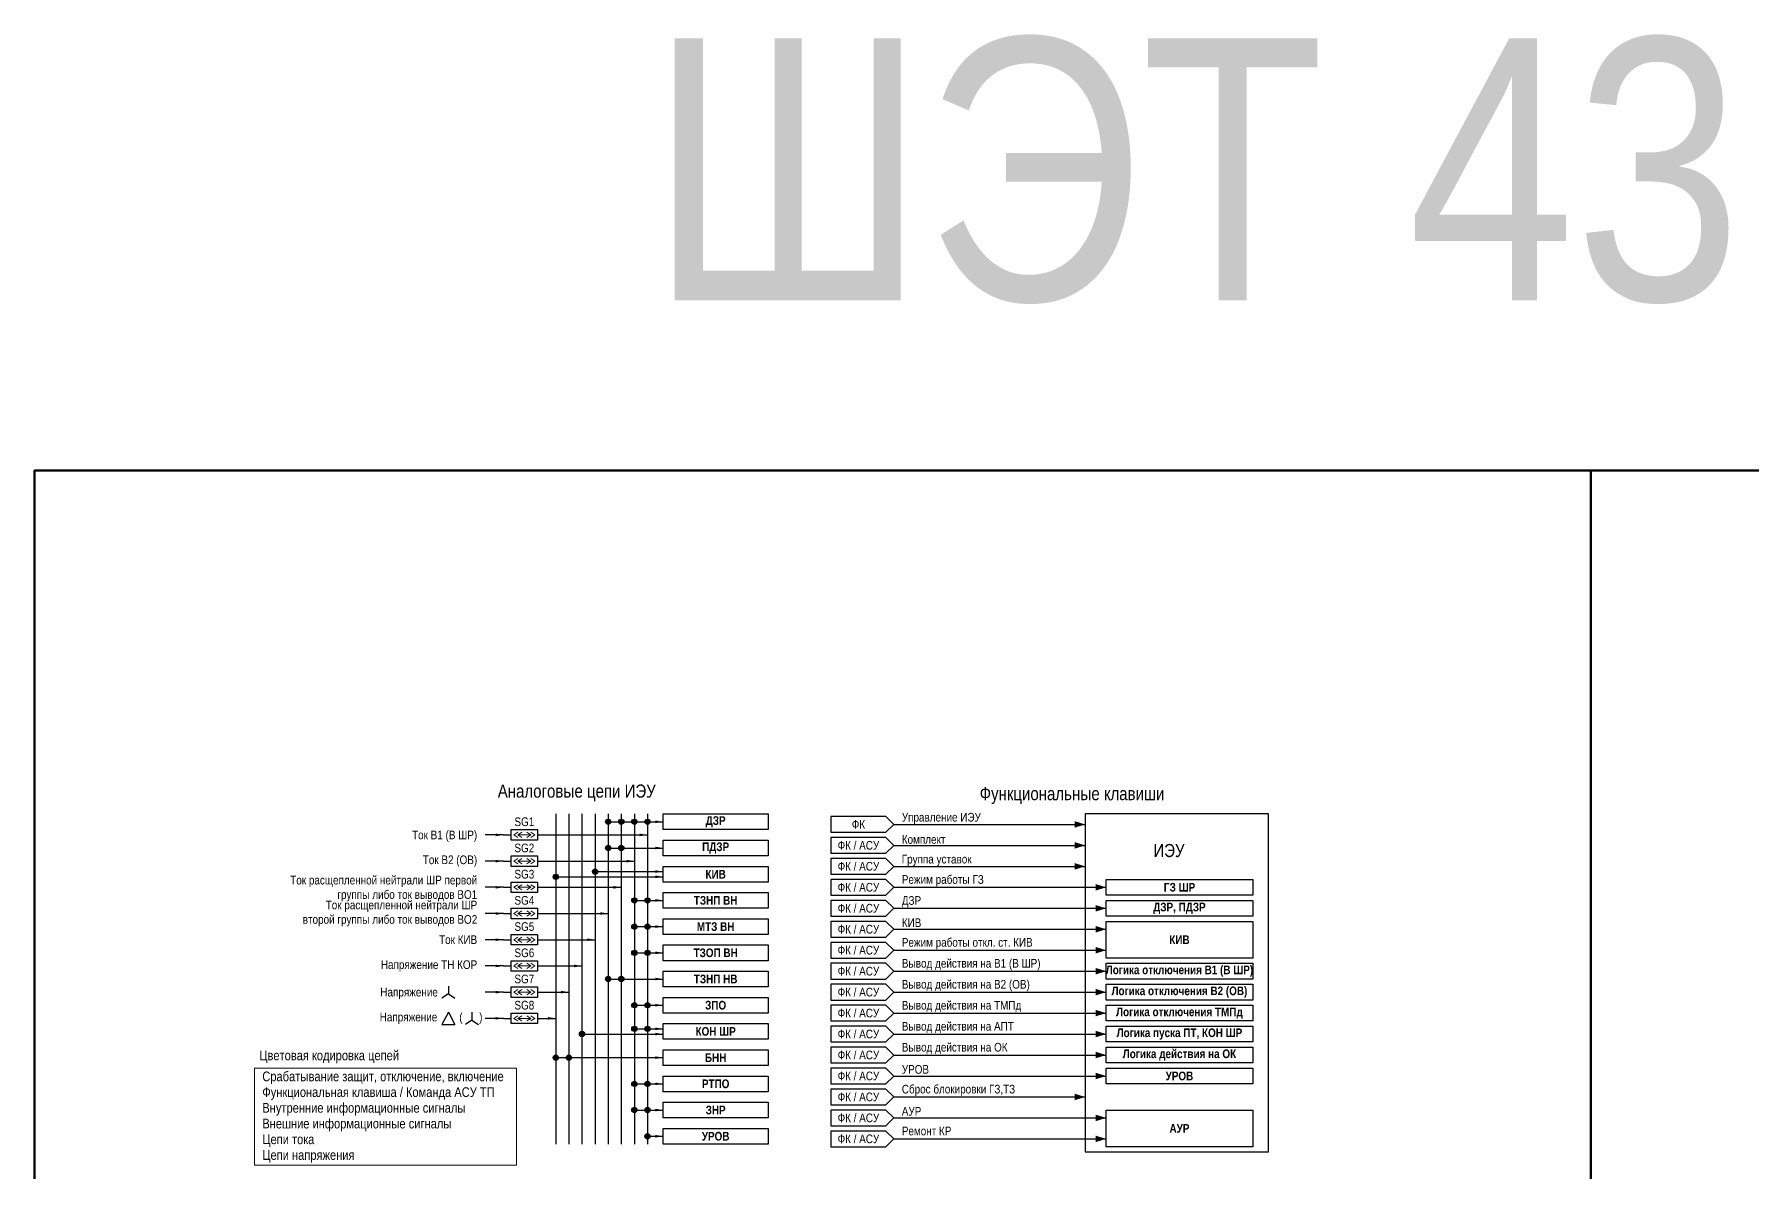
# Model space of a CAD drawing. Header units: millimetres. Extents: x 25558 to 49929, y 1902 to 19390.
# Drawn here: x 27936 to 28591, y 6542 to 6975 of the extents above; entities that cross this region are included whole.
import ezdxf
from ezdxf.enums import TextEntityAlignment as Align

# ---------------------------------------------------------------- set-up
doc = ezdxf.new("R2010")
doc.units = ezdxf.units.MM
for name, color, linetype, lineweight in [('Основная', 7, 'Continuous', 30), ('Отключение_включение', 1, 'Continuous', 30), ('Тонкая', 7, 'Continuous', 5), ('Цепи внешние', 84, 'Continuous', 30), ('Цепи внутренние', 5, 'Continuous', 30), ('Цепи ТН', 200, 'Continuous', 30), ('Цепи ТТ', 23, 'Continuous', 30), ('Цепь - ФК и АСУ', 132, 'Continuous', 30)]:
    doc.layers.add(name, color=color, linetype=linetype, lineweight=lineweight)
doc.styles.add('Narrow', font='ARIALN.TTF')

msp = doc.modelspace()

# ---------------------------------------------------------------- hatches: boundary and pattern name
at = {"layer": 'Цепи ТН'}
h = msp.add_hatch(color=256, dxfattribs=at)
h.dxf.hatch_style = 1
h.paths.add_polyline_path([(28136, 6654, 1), (28134, 6654, 1)])
h = msp.add_hatch(color=256, dxfattribs=at)
h.dxf.hatch_style = 1
h.paths.add_polyline_path([(28146, 6594, 1), (28144, 6594, 1)])
h = msp.add_hatch(color=256, dxfattribs=at)
h.dxf.hatch_style = 1
h.paths.add_polyline_path([(28136, 6585, 1), (28134, 6585, 1)])
h = msp.add_hatch(color=256, dxfattribs=at)
h.dxf.hatch_style = 1
h.paths.add_polyline_path([(28141, 6585, 1), (28139, 6585, 1)])
at = {"layer": 'Цепи ТТ'}
h = msp.add_hatch(color=256, dxfattribs=at)
h.dxf.hatch_style = 1
h.paths.add_polyline_path([(28156, 6675, 1), (28154, 6675, 1)])
h = msp.add_hatch(color=256, dxfattribs=at)
h.dxf.hatch_style = 1
h.paths.add_polyline_path([(28161, 6675, 1), (28159, 6675, 1)])
h = msp.add_hatch(color=256, dxfattribs=at)
h.dxf.hatch_style = 1
h.paths.add_polyline_path([(28166, 6675, 1), (28164, 6675, 1)])
h = msp.add_hatch(color=256, dxfattribs=at)
h.dxf.hatch_style = 1
h.paths.add_polyline_path([(28171, 6675, 1), (28169, 6675, 1)])
h = msp.add_hatch(color=256, dxfattribs=at)
h.dxf.hatch_style = 1
h.paths.add_polyline_path([(28156, 6665, 1), (28154, 6665, 1)])
h = msp.add_hatch(color=256, dxfattribs=at)
h.dxf.hatch_style = 1
h.paths.add_polyline_path([(28161, 6665, 1), (28159, 6665, 1)])
h = msp.add_hatch(color=256, dxfattribs=at)
h.dxf.hatch_style = 1
h.paths.add_polyline_path([(28151, 6656, 1), (28149, 6656, 1)])
h = msp.add_hatch(color=256, dxfattribs=at)
h.dxf.hatch_style = 1
h.paths.add_polyline_path([(28166, 6645, 1), (28164, 6645, 1)])
h = msp.add_hatch(color=256, dxfattribs=at)
h.dxf.hatch_style = 1
h.paths.add_polyline_path([(28171, 6645, 1), (28169, 6645, 1)])
h = msp.add_hatch(color=256, dxfattribs=at)
h.dxf.hatch_style = 1
h.paths.add_polyline_path([(28166, 6635, 1), (28164, 6635, 1)])
h = msp.add_hatch(color=256, dxfattribs=at)
h.dxf.hatch_style = 1
h.paths.add_polyline_path([(28171, 6635, 1), (28169, 6635, 1)])
h = msp.add_hatch(color=256, dxfattribs=at)
h.dxf.hatch_style = 1
h.paths.add_polyline_path([(28166, 6625, 1), (28164, 6625, 1)])
h = msp.add_hatch(color=256, dxfattribs=at)
h.dxf.hatch_style = 1
h.paths.add_polyline_path([(28171, 6625, 1), (28169, 6625, 1)])
h = msp.add_hatch(color=256, dxfattribs=at)
h.dxf.hatch_style = 1
h.paths.add_polyline_path([(28156, 6615, 1), (28154, 6615, 1)])
h = msp.add_hatch(color=256, dxfattribs=at)
h.dxf.hatch_style = 1
h.paths.add_polyline_path([(28161, 6615, 1), (28159, 6615, 1)])
h = msp.add_hatch(color=256, dxfattribs=at)
h.dxf.hatch_style = 1
h.paths.add_polyline_path([(28166, 6605, 1), (28164, 6605, 1)])
h = msp.add_hatch(color=256, dxfattribs=at)
h.dxf.hatch_style = 1
h.paths.add_polyline_path([(28171, 6605, 1), (28169, 6605, 1)])
h = msp.add_hatch(color=256, dxfattribs=at)
h.dxf.hatch_style = 1
h.paths.add_polyline_path([(28166, 6596, 1), (28164, 6596, 1)])
h = msp.add_hatch(color=256, dxfattribs=at)
h.dxf.hatch_style = 1
h.paths.add_polyline_path([(28171, 6596, 1), (28169, 6596, 1)])
h = msp.add_hatch(color=256, dxfattribs=at)
h.dxf.hatch_style = 1
h.paths.add_polyline_path([(28166, 6575, 1), (28164, 6575, 1)])
h = msp.add_hatch(color=256, dxfattribs=at)
h.dxf.hatch_style = 1
h.paths.add_polyline_path([(28171, 6575, 1), (28169, 6575, 1)])
h = msp.add_hatch(color=256, dxfattribs=at)
h.dxf.hatch_style = 1
h.paths.add_polyline_path([(28166, 6565, 1), (28164, 6565, 1)])
h = msp.add_hatch(color=256, dxfattribs=at)
h.dxf.hatch_style = 1
h.paths.add_polyline_path([(28171, 6565, 1), (28169, 6565, 1)])
h = msp.add_hatch(color=256, dxfattribs=at)
h.dxf.hatch_style = 1
h.paths.add_polyline_path([(28171, 6555, 1), (28169, 6555, 1)])

# ---------------------------------------------------------------- linework, layer by layer
at = {"layer": 'Основная'}
for p, q in [((28094, 6609.33), (28091.5, 6607.67)), ((28094, 6612.33), (28094, 6609.33)), ((28094, 6609.33), (28096.5, 6607.67)), ((28094, 6602.33), (28091.5, 6597.67)), ((28094, 6602.33), (28096.5, 6597.67)), ((28103, 6602.33), (28103, 6599.33)), ((28091.5, 6597.67), (28096.5, 6597.67)), ((28103, 6599.33), (28100.5, 6597.67)), ((28103, 6599.33), (28105.5, 6597.67))]:
    msp.add_line(p, q, dxfattribs=at)
for points in [[(28118, 6672), (28128, 6672), (28128, 6668), (28118, 6668)], [(28176, 6678), (28216, 6678), (28216, 6672), (28176, 6672)], [(28176, 6668), (28216, 6668), (28216, 6662), (28176, 6662)], [(28118, 6662), (28128, 6662), (28128, 6658), (28118, 6658)], [(28176, 6658), (28216, 6658), (28216, 6652), (28176, 6652)], [(28345, 6653), (28401, 6653), (28401, 6647), (28345, 6647)], [(28118, 6652), (28128, 6652), (28128, 6648), (28118, 6648)], [(28176, 6648), (28216, 6648), (28216, 6642), (28176, 6642)], [(28118, 6642), (28128, 6642), (28128, 6638), (28118, 6638)], [(28345, 6645), (28401, 6645), (28401, 6639), (28345, 6639)], [(28176, 6638), (28216, 6638), (28216, 6632), (28176, 6632)], [(28345, 6637), (28401, 6637), (28401, 6623), (28345, 6623)], [(28118, 6632), (28128, 6632), (28128, 6628), (28118, 6628)], [(28176, 6628), (28216, 6628), (28216, 6622), (28176, 6622)], [(28118, 6622), (28128, 6622), (28128, 6618), (28118, 6618)], [(28345, 6621), (28401, 6621), (28401, 6615), (28345, 6615)], [(28176, 6618), (28216, 6618), (28216, 6612), (28176, 6612)], [(28345, 6613), (28401, 6613), (28401, 6607), (28345, 6607)], [(28118, 6612), (28128, 6612), (28128, 6608), (28118, 6608)], [(28176, 6608), (28216, 6608), (28216, 6602), (28176, 6602)], [(28118, 6602), (28128, 6602), (28128, 6598), (28118, 6598)], [(28345, 6605), (28401, 6605), (28401, 6599), (28345, 6599)], [(28176, 6598), (28216, 6598), (28216, 6592), (28176, 6592)], [(28345, 6597), (28401, 6597), (28401, 6591), (28345, 6591)], [(28176, 6588), (28216, 6588), (28216, 6582), (28176, 6582)], [(28345, 6589), (28401, 6589), (28401, 6583), (28345, 6583)], [(28345, 6581), (28401, 6581), (28401, 6575), (28345, 6575)], [(28176, 6578), (28216, 6578), (28216, 6572), (28176, 6572)], [(28176, 6568), (28216, 6568), (28216, 6562), (28176, 6562)], [(28345, 6565), (28401, 6565), (28401, 6551), (28345, 6551)], [(28176, 6558), (28216, 6558), (28216, 6552), (28176, 6552)]]:
    msp.add_lwpolyline(points, close=True, dxfattribs=at)
at = {"layer": 'Основная', "ltscale": 0.3}
msp.add_lwpolyline([(28337, 6549), (28407, 6549), (28407, 6678), (28337, 6678)], close=True, dxfattribs=at)
at = {"layer": 'Тонкая', "ltscale": 0.25}
for p, q in [((28119, 6670), (28120.5, 6671)), ((28120.5, 6669), (28119, 6670)), ((28120.5, 6670), (28122, 6671)), ((28122, 6669), (28120.5, 6670)), ((28125.5, 6670), (28124, 6671)), ((28124, 6669), (28125.5, 6670)), ((28127, 6670), (28125.5, 6671)), ((28125.5, 6669), (28127, 6670)), ((28119, 6660), (28120.5, 6661)), ((28120.5, 6659), (28119, 6660)), ((28120.5, 6660), (28122, 6661)), ((28122, 6659), (28120.5, 6660)), ((28125.5, 6660), (28124, 6661)), ((28124, 6659), (28125.5, 6660)), ((28127, 6660), (28125.5, 6661)), ((28125.5, 6659), (28127, 6660)), ((28119, 6650), (28120.5, 6651)), ((28120.5, 6649), (28119, 6650)), ((28120.5, 6650), (28122, 6651)), ((28122, 6649), (28120.5, 6650)), ((28125.5, 6650), (28124, 6651)), ((28124, 6649), (28125.5, 6650)), ((28127, 6650), (28125.5, 6651)), ((28125.5, 6649), (28127, 6650)), ((28119, 6640), (28120.5, 6641)), ((28120.5, 6639), (28119, 6640)), ((28120.5, 6640), (28122, 6641)), ((28122, 6639), (28120.5, 6640)), ((28125.5, 6640), (28124, 6641)), ((28124, 6639), (28125.5, 6640)), ((28127, 6640), (28125.5, 6641)), ((28125.5, 6639), (28127, 6640)), ((28119, 6630), (28120.5, 6631)), ((28120.5, 6629), (28119, 6630)), ((28120.5, 6630), (28122, 6631)), ((28122, 6629), (28120.5, 6630)), ((28125.5, 6630), (28124, 6631)), ((28124, 6629), (28125.5, 6630)), ((28127, 6630), (28125.5, 6631)), ((28125.5, 6629), (28127, 6630)), ((28119, 6620), (28120.5, 6621)), ((28120.5, 6619), (28119, 6620)), ((28120.5, 6620), (28122, 6621)), ((28122, 6619), (28120.5, 6620)), ((28125.5, 6620), (28124, 6621)), ((28124, 6619), (28125.5, 6620)), ((28127, 6620), (28125.5, 6621)), ((28125.5, 6619), (28127, 6620)), ((28119, 6610), (28120.5, 6611)), ((28120.5, 6609), (28119, 6610)), ((28120.5, 6610), (28122, 6611)), ((28122, 6609), (28120.5, 6610)), ((28125.5, 6610), (28124, 6611)), ((28124, 6609), (28125.5, 6610)), ((28127, 6610), (28125.5, 6611)), ((28125.5, 6609), (28127, 6610)), ((28119, 6600), (28120.5, 6601)), ((28120.5, 6599), (28119, 6600)), ((28120.5, 6600), (28122, 6601)), ((28122, 6599), (28120.5, 6600)), ((28125.5, 6600), (28124, 6601)), ((28124, 6599), (28125.5, 6600)), ((28127, 6600), (28125.5, 6601)), ((28125.5, 6599), (28127, 6600))]:
    msp.add_line(p, q, dxfattribs=at)
at = {"layer": 'Тонкая'}
for p, q in [((28125.5, 6670), (28120.5, 6670)), ((28125.5, 6660), (28120.5, 6660)), ((28125.5, 6650), (28120.5, 6650)), ((28125.5, 6640), (28120.5, 6640)), ((28125.5, 6630), (28120.5, 6630)), ((28125.5, 6620), (28120.5, 6620)), ((28125.5, 6610), (28120.5, 6610)), ((28125.5, 6600), (28120.5, 6600))]:
    msp.add_line(p, q, dxfattribs=at)
at = {"layer": 'Тонкая', "color": 3, "lineweight": 50}
for points in [[(28530, 5969), (27936, 5969), (27936, 6809), (28530, 6809)], [(29124, 5969), (28530, 5969), (28530, 6809), (29124, 6809)]]:
    msp.add_lwpolyline(points, close=True, dxfattribs=at)
at = {"layer": 'Тонкая', "ltscale": 0.3}
msp.add_lwpolyline([(28020, 6581), (28120, 6581), (28120, 6544), (28020, 6544)], close=True, dxfattribs=at)
at = {"layer": 'Цепи ТН'}
for p, q in [((28128, 6620), (28145, 6620)), ((28128, 6610), (28140, 6610)), ((28128, 6600), (28135, 6600)), ((28145, 6594), (28176, 6594))]:
    msp.add_line(p, q, dxfattribs=at)
for points in [[(28135, 6678), (28135, 6552)], [(28140, 6678), (28140, 6552)], [(28145, 6678), (28145, 6552)], [(28135, 6654), (28176, 6654)], [(28115, 6620), (28108, 6620)], [(28115, 6620), (28118, 6620)], [(28115, 6610), (28108, 6610)], [(28115, 6610), (28118, 6610)], [(28115, 6600), (28108, 6600)], [(28115, 6600), (28118, 6600)], [(28135, 6585), (28176, 6585)]]:
    msp.add_lwpolyline(points, dxfattribs=at)
for points in [[(28176, 6654, 0, 1, 0), (28173, 6654, 0, 0, 0)], [(28115, 6620, 0, 1, 0), (28112, 6620, 0, 0, 0)], [(28145, 6620, 0, 1, 0), (28142, 6620, 0, 0, 0)], [(28115, 6610, 0, 1, 0), (28112, 6610, 0, 0, 0)], [(28140, 6610, 0, 1, 0), (28137, 6610, 0, 0, 0)], [(28115, 6600, 0, 1, 0), (28112, 6600, 0, 0, 0)], [(28135, 6600, 0, 1, 0), (28132, 6600, 0, 0, 0)], [(28176, 6594, 0, 1, 0), (28173, 6594, 0, 0, 0)], [(28176, 6585, 0, 1, 0), (28173, 6585, 0, 0, 0)]]:
    msp.add_lwpolyline(points, format="xyseb", dxfattribs=at)
for centre in [(28135, 6654), (28145, 6594), (28135, 6585), (28140, 6585)]:
    msp.add_circle(centre, 1, dxfattribs=at)
at = {"layer": 'Цепи ТТ', "ltscale": 0.3}
for p, q in [((28128, 6650), (28160, 6650)), ((28128, 6630), (28150, 6630))]:
    msp.add_line(p, q, dxfattribs=at)
at = {"layer": 'Цепи ТТ'}
for p, q in [((28165, 6645), (28176, 6645)), ((28165, 6635), (28176, 6635)), ((28165, 6625), (28176, 6625)), ((28155, 6615), (28176, 6615)), ((28165, 6605), (28176, 6605))]:
    msp.add_line(p, q, dxfattribs=at)
for points in [[(28150, 6678), (28150, 6552)], [(28155, 6678), (28155, 6552)]]:
    msp.add_lwpolyline(points, dxfattribs=at)
at = {"layer": 'Цепи ТТ', "ltscale": 0.3}
for points in [[(28155, 6675), (28176, 6675)], [(28160, 6678), (28160, 6552)], [(28165, 6678), (28165, 6552)], [(28170, 6678), (28170, 6552)], [(28115, 6670), (28108, 6670)], [(28115, 6670), (28118, 6670)], [(28128, 6670), (28170, 6670)], [(28115, 6660), (28108, 6660)], [(28115, 6660), (28118, 6660)], [(28128, 6660), (28165, 6660)], [(28155, 6665), (28176, 6665)], [(28150, 6656), (28176, 6656)], [(28115, 6650), (28108, 6650)], [(28115, 6650), (28118, 6650)], [(28115, 6640), (28108, 6640)], [(28115, 6640), (28118, 6640)], [(28128, 6640), (28155, 6640)], [(28115, 6630), (28108, 6630)], [(28115, 6630), (28118, 6630)], [(28165, 6596), (28176, 6596)], [(28165, 6575), (28176, 6575)], [(28165, 6565), (28176, 6565)], [(28170, 6555), (28176, 6555)]]:
    msp.add_lwpolyline(points, dxfattribs=at)
at = {"layer": 'Цепи ТТ'}
for points in [[(28176, 6675, 0, 1, 0), (28173, 6675, 0, 0, 0)], [(28115, 6670, 0, 1, 0), (28112, 6670, 0, 0, 0)], [(28170, 6670, 0, 1, 0), (28167, 6670, 0, 0, 0)], [(28176, 6665, 0, 1, 0), (28173, 6665, 0, 0, 0)], [(28115, 6660, 0, 1, 0), (28112, 6660, 0, 0, 0)], [(28165, 6660, 0, 1, 0), (28162, 6660, 0, 0, 0)], [(28176, 6656, 0, 1, 0), (28173, 6656, 0, 0, 0)], [(28115, 6650, 0, 1, 0), (28112, 6650, 0, 0, 0)], [(28160, 6650, 0, 1, 0), (28157, 6650, 0, 0, 0)], [(28115, 6640, 0, 1, 0), (28112, 6640, 0, 0, 0)], [(28155, 6640, 0, 1, 0), (28152, 6640, 0, 0, 0)], [(28176, 6645, 0, 1, 0), (28173, 6645, 0, 0, 0)], [(28176, 6635, 0, 1, 0), (28173, 6635, 0, 0, 0)], [(28115, 6630, 0, 1, 0), (28112, 6630, 0, 0, 0)], [(28150, 6630, 0, 1, 0), (28147, 6630, 0, 0, 0)], [(28176, 6625, 0, 1, 0), (28173, 6625, 0, 0, 0)], [(28176, 6615, 0, 1, 0), (28173, 6615, 0, 0, 0)], [(28176, 6605, 0, 1, 0), (28173, 6605, 0, 0, 0)], [(28176, 6596, 0, 1, 0), (28173, 6596, 0, 0, 0)], [(28176, 6575, 0, 1, 0), (28173, 6575, 0, 0, 0)], [(28176, 6565, 0, 1, 0), (28173, 6565, 0, 0, 0)], [(28176, 6555, 0, 1, 0), (28173, 6555, 0, 0, 0)]]:
    msp.add_lwpolyline(points, format="xyseb", dxfattribs=at)
for centre in [(28155, 6675), (28160, 6675), (28165, 6675), (28170, 6675), (28155, 6665), (28160, 6665), (28150, 6656), (28165, 6645), (28170, 6645), (28165, 6635), (28170, 6635), (28165, 6625), (28170, 6625), (28155, 6615), (28160, 6615), (28165, 6605), (28170, 6605), (28165, 6596), (28170, 6596), (28165, 6575), (28170, 6575), (28165, 6565), (28170, 6565), (28170, 6555)]:
    msp.add_circle(centre, 1, dxfattribs=at)
at = {"layer": 'Цепь - ФК и АСУ', "ltscale": 0.3}
for points in [[(28264, 6674), (28261, 6677), (28240, 6677), (28240, 6671), (28261, 6671), (28264, 6674)], [(28264, 6666), (28261, 6669), (28240, 6669), (28240, 6663), (28261, 6663), (28264, 6666)], [(28264, 6658), (28261, 6661), (28240, 6661), (28240, 6655), (28261, 6655), (28264, 6658)], [(28264, 6650), (28261, 6653), (28240, 6653), (28240, 6647), (28261, 6647), (28264, 6650)], [(28264, 6642), (28261, 6645), (28240, 6645), (28240, 6639), (28261, 6639), (28264, 6642)], [(28264, 6634), (28261, 6637), (28240, 6637), (28240, 6631), (28261, 6631), (28264, 6634)], [(28264, 6626), (28261, 6629), (28240, 6629), (28240, 6623), (28261, 6623), (28264, 6626)], [(28264, 6618), (28261, 6621), (28240, 6621), (28240, 6615), (28261, 6615), (28264, 6618)], [(28264, 6610), (28261, 6613), (28240, 6613), (28240, 6607), (28261, 6607), (28264, 6610)], [(28264, 6602), (28261, 6605), (28240, 6605), (28240, 6599), (28261, 6599), (28264, 6602)], [(28264, 6594), (28261, 6597), (28240, 6597), (28240, 6591), (28261, 6591), (28264, 6594)], [(28264, 6586), (28261, 6589), (28240, 6589), (28240, 6583), (28261, 6583), (28264, 6586)], [(28264, 6578), (28261, 6581), (28240, 6581), (28240, 6575), (28261, 6575), (28264, 6578)], [(28264, 6570), (28261, 6573), (28240, 6573), (28240, 6567), (28261, 6567), (28264, 6570)], [(28264, 6562), (28261, 6565), (28240, 6565), (28240, 6559), (28261, 6559), (28264, 6562)], [(28264, 6554), (28261, 6557), (28240, 6557), (28240, 6551), (28261, 6551), (28264, 6554)]]:
    msp.add_lwpolyline(points, dxfattribs=at)
at = {"layer": 'Цепь - ФК и АСУ'}
for points in [[(28264, 6674), (28337, 6674)], [(28264, 6666), (28337, 6666)], [(28264, 6658), (28337, 6658)], [(28264, 6650), (28345, 6650), (28345, 6650), (28345, 6650)], [(28264, 6642), (28345, 6642)], [(28264, 6634), (28345, 6634)], [(28264, 6626), (28345, 6626)], [(28264, 6618), (28345, 6618), (28345, 6618), (28345, 6618)], [(28264, 6610), (28345, 6610), (28345, 6610), (28345, 6610)], [(28264, 6602), (28345, 6602), (28345, 6602), (28345, 6602)], [(28264, 6594), (28345, 6594), (28345, 6594), (28345, 6594)], [(28264, 6586), (28345, 6586), (28345, 6586), (28345, 6586)], [(28264, 6578), (28345, 6578), (28345, 6578), (28345, 6578)], [(28264, 6570), (28337, 6570)], [(28264, 6562), (28345, 6562), (28345, 6562), (28345, 6562)], [(28264, 6554), (28345, 6554), (28345, 6554), (28345, 6554)]]:
    msp.add_lwpolyline(points, dxfattribs=at)
at = {"layer": 'Цепь - ФК и АСУ', "ltscale": 0.3}
for points in [[(28337, 6674, 0, 2.5, 0), (28333, 6674, 0, 0, 0)], [(28337, 6666, 0, 2.5, 0), (28333, 6666, 0, 0, 0)], [(28337, 6658, 0, 2.5, 0), (28333, 6658, 0, 0, 0)], [(28345, 6650, 0, 2.5, 0), (28341, 6650, 0, 0, 0)], [(28345, 6642, 0, 2.5, 0), (28341, 6642, 0, 0, 0)], [(28345, 6634, 0, 2.5, 0), (28341, 6634, 0, 0, 0)], [(28345, 6626, 0, 2.5, 0), (28341, 6626, 0, 0, 0)], [(28345, 6618, 0, 2.5, 0), (28341, 6618, 0, 0, 0)], [(28345, 6610, 0, 2.5, 0), (28341, 6610, 0, 0, 0)], [(28345, 6602, 0, 2.5, 0), (28341, 6602, 0, 0, 0)], [(28345, 6594, 0, 2.5, 0), (28341, 6594, 0, 0, 0)], [(28345, 6586, 0, 2.5, 0), (28341, 6586, 0, 0, 0)], [(28345, 6578, 0, 2.5, 0), (28341, 6578, 0, 0, 0)], [(28337, 6570, 0, 2.5, 0), (28333, 6570, 0, 0, 0)], [(28345, 6562, 0, 2.5, 0), (28341, 6562, 0, 0, 0)], [(28345, 6554, 0, 2.5, 0), (28341, 6554, 0, 0, 0)]]:
    msp.add_lwpolyline(points, format="xyseb", dxfattribs=at)

# ---------------------------------------------------------------- texts
at = {"style": 'Narrow'}
msp.add_text('ШЭТ 431.02-1', height=100, dxfattribs=at).set_placement((28171, 6874))
at = {"layer": 'Основная', "style": 'Narrow'}
msp.add_text('Цветовая кодировка цепей', height=3.7, dxfattribs=at).set_placement((28048.5, 6584), align=Align.CENTER)
for s, insert, char_height, width, attachment_point in [('Аналоговые цепи ИЭУ', (28143, 6686), 5, 188.2306, 5), ('Функциональные клавиши', (28332, 6685), 5, 188.2306, 5), (' Управление ИЭУ', (28266, 6676.25), 3.3, 71.4983, 4), ('Ток В1 (В ШР)', (28105, 6669.5), 3.3, 71.4983, 6), ('SG1', (28123, 6675), 3.3, 39, 5), ('{\\fArial Narrow|b1|i0|c204|p34;\\C0;ДЗР}', (28196, 6675), 3.3, 40, 5), ('ФК', (28250.5, 6674), 3.3, 21, 5), ('SG2', (28123, 6665), 3.3, 39, 5), ('{\\fArial Narrow|b1|i0|c204|p34;\\C0;ПДЗР}', (28196, 6665), 3.3, 40, 5), ('ФК / АСУ', (28250.5, 6666), 3.3, 21, 5), (' Комплект', (28266, 6668.25), 3.3, 71.4983, 4), ('ИЭУ', (28369, 6664), 5, 64, 5), ('Ток В2 (ОВ)', (28105, 6660), 3.3, 71.4983, 6), ('ФК / АСУ', (28250.5, 6658), 3.3, 21, 5), (' Группа уставок', (28266, 6660.25), 3.3, 71, 4), ('Ток расщепленной нейтрали ШР первой группы либо ток выводов ВО1 ', (28105, 6649.5), 3.3, 71.4983, 6), ('SG3', (28123, 6655), 3.3, 39, 5), ('{\\fArial Narrow|b1|i0|c204|p34;\\C0;КИВ}', (28196, 6655), 3.3, 40, 5), (' Режим работы ГЗ', (28266, 6652.5), 3.3, 71.4983, 4), ('SG4', (28123, 6645), 3.3, 39, 5), ('{\\fArial Narrow|b1|i0|c204|p34;\\C0;ТЗНП ВН}', (28196, 6645), 3.3, 40, 5), ('ФК / АСУ', (28250.5, 6650), 3.3, 21, 5), (' ДЗР', (28266, 6644.5), 3.3, 73.8439, 4), ('{\\fArial Narrow|b1|i0|c204|p34;\\C0;ГЗ ШР}', (28373, 6650), 3.3, 56, 5), ('Ток расщепленной нейтрали ШР второй группы либо ток выводов ВО2', (28105, 6640), 3.3, 70.2633, 6), ('ФК / АСУ', (28250.5, 6642), 3.3, 21, 5), ('{\\fArial Narrow|b1|i0|c204|p34;\\C0;ДЗР, ПДЗР}', (28373, 6642), 3.3, 56, 5), ('SG5', (28123, 6635), 3.3, 39, 5), ('{\\fArial Narrow|b1|i0|c204|p34;\\C0;МТЗ ВН}', (28196, 6635), 3.3, 40, 5), ('ФК / АСУ', (28250.5, 6634), 3.3, 21, 5), (' КИВ', (28266, 6636.5), 3.3, 71.4983, 4), ('Ток КИВ', (28105, 6630), 3.3, 51.4624, 6), ('SG6', (28123, 6625), 3.3, 39, 5), ('{\\fArial Narrow|b1|i0|c204|p34;ТЗОП ВН}', (28196, 6625), 3.3, 40, 5), ('ФК / АСУ', (28250.5, 6626), 3.3, 21, 5), (' Режим работы откл. ст. КИВ', (28266, 6628.5), 3.3, 71.4983, 4), ('{\\fArial Narrow|b1|i0|c204|p34;\\C0;КИВ}', (28373, 6630), 3.3, 56, 5), ('Напряжение ТН КОР', (28105, 6620), 3.3, 71.4983, 6), ('ФК / АСУ', (28250.5, 6618), 3.3, 21, 5), (' Вывод действия на В1 (В ШР)', (28266, 6620.5), 3.3, 73.8439, 4), ('{\\fArial Narrow|b1|i0|c204|p34;\\C0;Логика отключения В1 (В ШР)}', (28373, 6618), 3.3, 56, 5), ('SG7', (28123, 6615), 3.3, 39, 5), ('{\\fArial Narrow|b1|i0|c204|p34;\\C0;ТЗНП НВ}', (28196, 6615), 3.3, 40, 5), (' Вывод действия на В2 (ОВ) ', (28266, 6612.5), 3.3, 73.8439, 4), ('Напряжение        ', (28090, 6609.5), 3.3, 71.4983, 6), ('SG8', (28123, 6605), 3.3, 39, 5), ('{\\fArial Narrow|b1|i0|c204|p34;\\C0;ЗПО}', (28196, 6605), 3.3, 40, 5), ('ФК / АСУ', (28250.5, 6610), 3.3, 21, 5), (' Вывод действия на ТМПд ', (28266, 6604.5), 3.3, 73.8439, 4), ('{\\fArial Narrow|b1|i0|c204|p34;\\C0;Логика отключения В2 (ОВ)}', (28373, 6610), 3.3, 56, 5), ('Напряжение        (      )       ', (28107, 6600), 3.3, 71.3526, 6), ('ФК / АСУ', (28250.5, 6602), 3.3, 21, 5), ('{\\fArial Narrow|b1|i0|c204|p34;\\C0;Логика отключения ТМПд}', (28373, 6602), 3.3, 56, 5), ('{\\fArial Narrow|b1|i0|c204|p34;\\C0;КОН ШР}', (28196, 6595), 3.3, 40, 5), ('ФК / АСУ', (28250.5, 6594), 3.3, 21, 5), (' Вывод действия на АПТ', (28266, 6596.5), 3.3, 73.8439, 4), ('{\\fArial Narrow|b1|i0|c204|p34;\\C0;Логика пуска ПТ, КОН ШР}', (28373, 6594), 3.3, 56, 5), ('{\\fArial Narrow|b1|i0|c204|p34;\\C0;БНН}', (28196, 6585), 3.3, 40, 5), ('ФК / АСУ', (28250.5, 6586), 3.3, 21, 5), (' Вывод действия на ОК', (28266, 6588.5), 3.3, 73.8439, 4), ('{\\fArial Narrow|b1|i0|c204|p34;\\C0;Логика действия на ОК}', (28373, 6586), 3.3, 56, 5), (' УРОВ', (28266, 6580.5), 3.3, 73.8439, 4), ('{\\fArial Narrow|b1|i0|c204|p34;\\C0;РТПО}', (28196, 6575), 3.3, 40, 5), ('ФК / АСУ', (28250.5, 6578), 3.3, 21, 5), (' Сброс блокировки ГЗ,ТЗ', (28266, 6572.5), 3.3, 73.8439, 4), ('{\\fArial Narrow|b1|i0|c204|p34;\\C0;УРОВ}', (28373, 6578), 3.3, 56, 5), ('ФК / АСУ', (28250.5, 6570), 3.3, 21, 5), ('{\\fArial Narrow|b1|i0|c204|p34;\\C0;ЗНР}', (28196, 6565), 3.3, 40, 5), ('ФК / АСУ', (28250.5, 6562), 3.3, 21, 5), (' АУР', (28266, 6564.5), 3.3, 73.8439, 4), ('{\\fArial Narrow|b1|i0|c204|p34;\\C0;УРОВ}', (28196, 6555), 3.3, 40, 5), ('ФК / АСУ', (28250.5, 6554), 3.3, 21, 5), (' Ремонт КР', (28266, 6557), 3.3, 73.8439, 4), ('{\\fArial Narrow|b1|i0|c204|p34;\\C0;АУР}', (28373, 6558), 3.3, 56, 5)]:
    msp.add_mtext(s, dxfattribs=dict(at, insert=insert, char_height=char_height, width=width, attachment_point=attachment_point))
at = {"layer": 'Отключение_включение', "style": 'Narrow'}
msp.add_text('Срабатывание защит, отключение, включение', height=3.7, dxfattribs=at).set_placement((28023, 6576))
at = {"layer": 'Цепи внешние', "style": 'Narrow'}
msp.add_text('Внешние информационные сигналы', height=3.7, dxfattribs=at).set_placement((28023, 6558))
at = {"layer": 'Цепи внутренние', "style": 'Narrow'}
msp.add_text('Внутренние информационные сигналы', height=3.7, dxfattribs=at).set_placement((28023, 6564))
at = {"layer": 'Цепи ТН', "style": 'Narrow'}
msp.add_text('Цепи напряжения', height=3.7, dxfattribs=at).set_placement((28023, 6546))
at = {"layer": 'Цепи ТТ', "style": 'Narrow'}
msp.add_text('Цепи тока', height=3.7, dxfattribs=at).set_placement((28023, 6552))
at = {"layer": 'Цепь - ФК и АСУ', "style": 'Narrow'}
msp.add_text('Функциональная клавиша / Команда АСУ ТП', height=3.7, dxfattribs=at).set_placement((28023, 6570))

doc.saveas('drawing.dxf')
